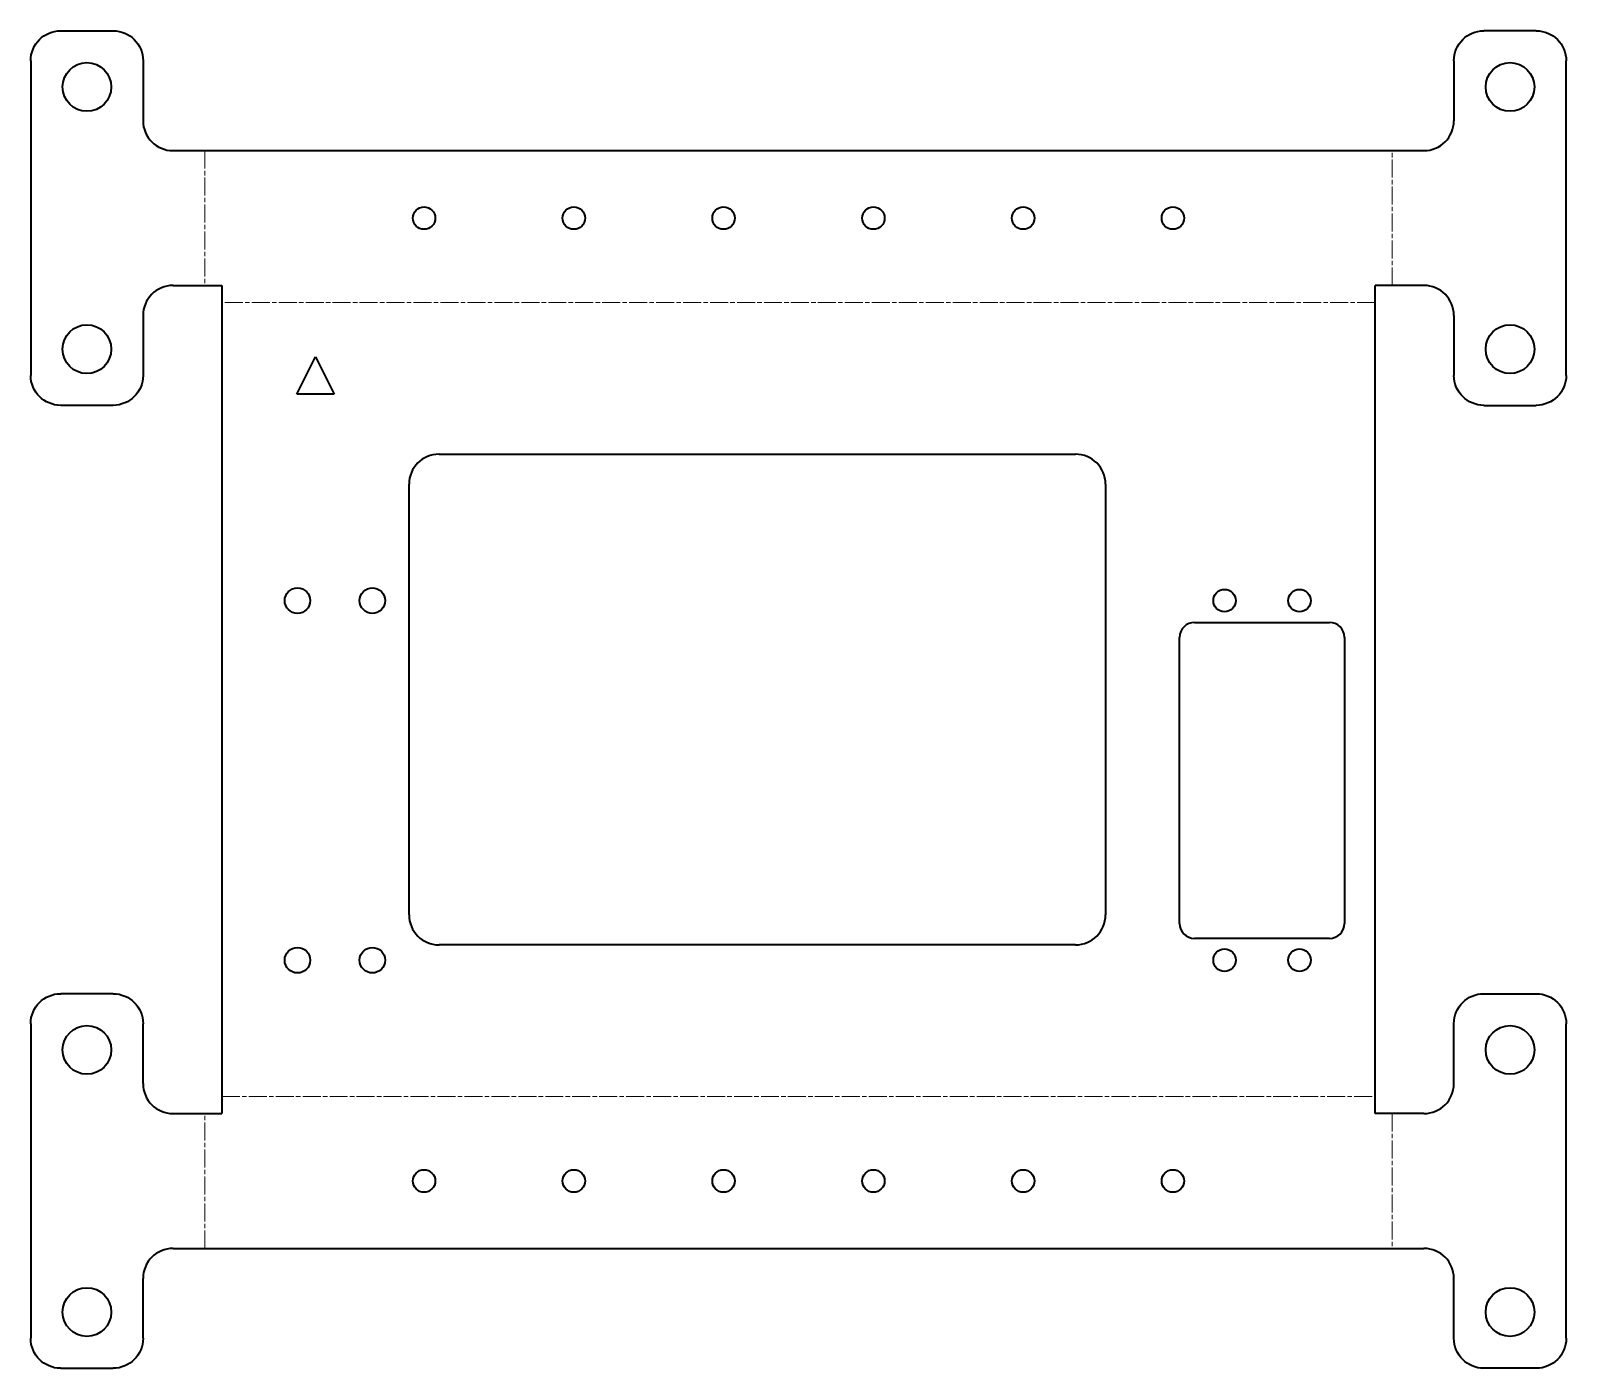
# Model space of a CAD drawing. Header units: inches. Extents: x 0 to 205, y 0 to 179.
import ezdxf

# ---------------------------------------------------------------- set-up
doc = ezdxf.new("R2010")
doc.units = ezdxf.units.IN
doc.header["$MEASUREMENT"] = 0
doc.linetypes.add('Chain', pattern=[13.68, 9.12, -1.14, 2.28, -1.14])
doc.layers.add('SIMUMAK Bend Centerline (ISO)', color=7, linetype='Chain', lineweight=9)
doc.layers.add('SIMUMAK Visible (ISO)', color=7, linetype='Continuous', lineweight=35)

# ---------------------------------------------------------------- blocks, each defined once
blk = doc.blocks.new('PC-SMT-05-SPGUIAS01_Sheet_PC-SMT-05-SPGUIAS01 (desplegada)')
at = {"layer": 'SIMUMAK Bend Centerline (ISO)', "ltscale": 0.263158}
for p, q in [((-79.26, 73.27), (-79.26, 55.27)), ((79.26, 55.27), (79.26, 73.27)), ((77, 53.01), (-77, 53.01)), ((-77, -53.01), (77, -53.01)), ((-79.26, -73.27), (-79.26, -55.27)), ((79.26, -55.27), (79.26, -73.27))]:
    blk.add_line(p, q, dxfattribs=at)
at = {"layer": 'SIMUMAK Visible (ISO)'}
for p, q in [((-98.52, 89.27), (-91.52, 89.27)), ((98.52, 89.27), (91.52, 89.27)), ((-102.52, 85.27), (-102.52, 43.27)), ((-87.52, 85.27), (-87.52, 77.27)), ((87.52, 85.27), (87.52, 77.27)), ((102.52, 43.27), (102.52, 85.27)), ((-83.52, 73.27), (83.52, 73.27)), ((-83.52, 55.27), (-77, 55.27)), ((-77, 55.27), (-77, -55.27)), ((77, -55.27), (77, 55.27)), ((83.52, 55.27), (77, 55.27)), ((-87.52, 51.27), (-87.52, 43.27)), ((87.52, 51.27), (87.52, 43.27)), ((-67, 40.75), (-64.5, 45.75)), ((-64.5, 45.75), (-62, 40.75)), ((-91.52, 39.27), (-98.52, 39.27)), ((-62, 40.75), (-67, 40.75)), ((91.52, 39.27), (98.52, 39.27)), ((-48, 32.75), (37, 32.75)), ((-52, -28.75), (-52, 28.75)), ((41, 28.75), (41, -28.75)), ((52.9, 10.3), (70.9, 10.3)), ((50.9, -29.9), (50.9, 8.3)), ((72.9, 8.3), (72.9, -29.9)), ((37, -32.75), (-48, -32.75)), ((70.9, -31.9), (52.9, -31.9)), ((-91.52, -39.27), (-98.52, -39.27)), ((91.52, -39.27), (98.52, -39.27)), ((-102.52, -43.27), (-102.52, -85.27)), ((-87.52, -51.27), (-87.52, -43.27)), ((87.52, -51.27), (87.52, -43.27)), ((102.52, -85.27), (102.52, -43.27)), ((-83.52, -55.27), (-77, -55.27)), ((83.52, -55.27), (77, -55.27)), ((-83.52, -73.27), (83.52, -73.27)), ((-87.52, -85.27), (-87.52, -77.27)), ((87.52, -85.27), (87.52, -77.27)), ((-98.52, -89.27), (-91.52, -89.27)), ((98.52, -89.27), (91.52, -89.27))]:
    blk.add_line(p, q, dxfattribs=at)
for centre, radius in [((-95.02, 81.77), 3.25), ((95.02, 81.77), 3.25), ((-50, 64.27), 1.5), ((-30, 64.27), 1.5), ((-10, 64.27), 1.5), ((10, 64.27), 1.5), ((30, 64.27), 1.5), ((50, 64.27), 1.5), ((-95.02, 46.77), 3.25), ((95.02, 46.77), 3.25), ((-66.9, 13.2), 1.7), ((-56.9, 13.2), 1.7), ((56.9, 13.2), 1.5), ((66.9, 13.2), 1.5), ((-66.9, -34.8), 1.7), ((-56.9, -34.8), 1.7), ((56.9, -34.8), 1.5), ((66.9, -34.8), 1.5), ((-95.02, -46.77), 3.25), ((95.02, -46.77), 3.25), ((-50, -64.27), 1.5), ((-30, -64.27), 1.5), ((-10, -64.27), 1.5), ((10, -64.27), 1.5), ((30, -64.27), 1.5), ((50, -64.27), 1.5), ((-95.02, -81.77), 3.25), ((95.02, -81.77), 3.25)]:
    blk.add_circle(centre, radius, dxfattribs=at)
at = {"layer": 'SIMUMAK Visible (ISO)', "extrusion": (0, 0, -1)}
for centre, start, end in [((98.52, 85.27), 0, 90), ((91.52, 85.27), 90, 180), ((-91.52, 85.27), 0, 90), ((-98.52, 85.27), 90, 180), ((98.52, 43.27), 270, 360), ((91.52, 43.27), 180, 270), ((-91.52, 43.27), 270, 0), ((-98.52, 43.27), 180, 270), ((98.52, -43.27), 360, 90), ((91.52, -43.27), 90, 180), ((-91.52, -43.27), 360, 90), ((-98.52, -43.27), 90, 180), ((98.52, -85.27), 270, 360), ((91.52, -85.27), 180, 270), ((-91.52, -85.27), 270, 360), ((-98.52, -85.27), 180, 270)]:
    blk.add_arc(centre, 4, start, end, dxfattribs=at)
at = {"layer": 'SIMUMAK Visible (ISO)'}
for centre, radius, start, end in [((-83.52, 77.27), 4, 180, 270), ((83.52, 77.27), 4, 270, 0), ((-83.52, 51.27), 4, 90, 180), ((83.52, 51.27), 4, 0, 90), ((-48, 28.75), 4, 90, 180), ((37, 28.75), 4, 360, 90), ((52.9, 8.3), 2, 90, 180), ((70.9, 8.3), 2, 360, 90), ((-48, -28.75), 4, 180, 270), ((37, -28.75), 4, 270, 0), ((52.9, -29.9), 2, 180, 270), ((70.9, -29.9), 2, 270, 0), ((-83.52, -51.27), 4, 180, 270), ((83.52, -51.27), 4, 270, 0), ((-83.52, -77.27), 4, 90, 180), ((83.52, -77.27), 4, 360, 90)]:
    blk.add_arc(centre, radius, start, end, dxfattribs=at)

msp = doc.modelspace()

# ---------------------------------------------------------------- block references
msp.add_blockref('PC-SMT-05-SPGUIAS01_Sheet_PC-SMT-05-SPGUIAS01 (desplegada)', (102.52, 89.27))

doc.saveas('drawing.dxf')
